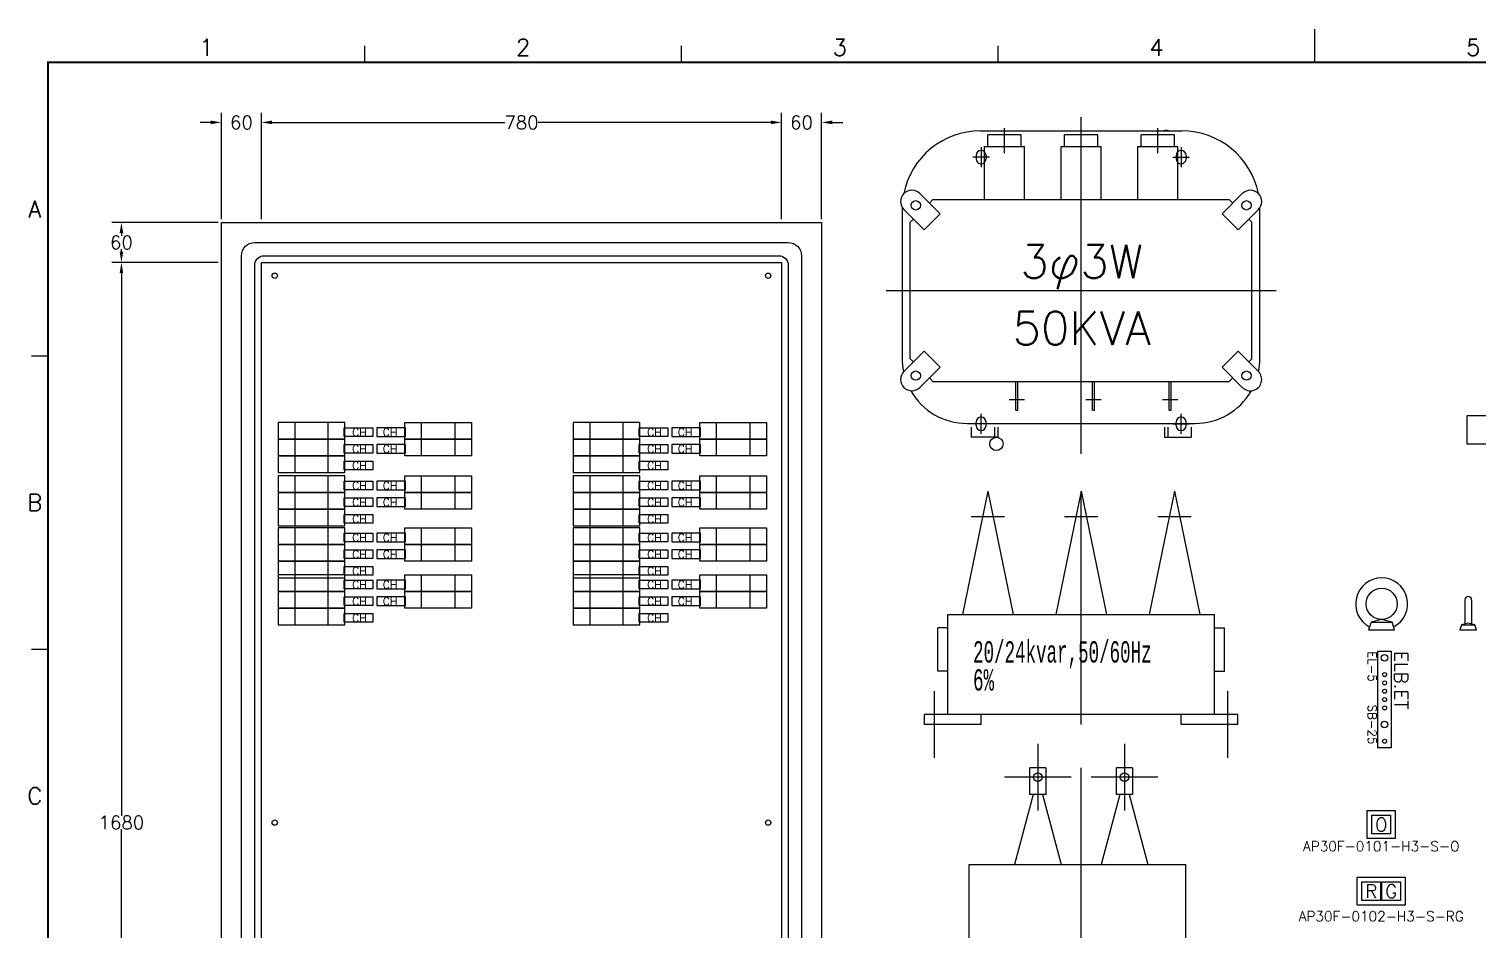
# Model space of a CAD drawing. Extents: x 150 to 4002, y -2 to 2690.
# Drawn here: x 171 to 2348, y 1336 to 2690 of the extents above; entities that cross this region are included whole.
import ezdxf
from ezdxf.enums import TextEntityAlignment as Align
from ezdxf.lldxf.tags import DXFTag

# ---------------------------------------------------------------- set-up
doc = ezdxf.new("R2010")
doc.units = 0
doc.header["$LTSCALE"] = 55
for name, color, linetype in [('10', 7, 'Continuous'), ('12', 7, 'Continuous'), ('16', 7, 'Continuous'), ('17', 7, 'Continuous'), ('S1', 4, 'Continuous'), ('SHEET', 4, 'Continuous'), ('ZOKU1', 3, 'Continuous')]:
    doc.layers.add(name, color=color, linetype=linetype)
doc.styles.add('H2', font='TXT', dxfattribs={"height": 20, "bigfont": 'BIGFONT'})
doc.styles.add('M0', font='TXT', dxfattribs={"bigfont": 'BIGFONT'})
doc.styles.get("Standard").update_dxf_attribs({"font": 'TXT', "height": 40, "bigfont": 'BIGFONT'})
doc.styles.add('STANDARD1', font='MONOTXT', dxfattribs={"bigfont": 'BIGFONT'})
tags = doc.linetypes.add('CENTERX2', pattern=[4, 2.5, -0.5, 0.5, -0.5]).pattern_tags.tags
tags[10:11] = [DXFTag(74, 4), DXFTag(75, 0), DXFTag(340, '0'), DXFTag(46, 1.0), DXFTag(50, 0.0), DXFTag(44, 0.0), DXFTag(45, 0.0)]
tags[8:9] = [DXFTag(74, 4), DXFTag(75, 0), DXFTag(340, '0'), DXFTag(46, 1.0), DXFTag(50, 0.0), DXFTag(44, 0.0), DXFTag(45, 0.0)]
tags[6:7] = [DXFTag(74, 4), DXFTag(75, 0), DXFTag(340, '0'), DXFTag(46, 1.0), DXFTag(50, 0.0), DXFTag(44, 0.0), DXFTag(45, 0.0)]
tags[4:5] = [DXFTag(74, 4), DXFTag(75, 0), DXFTag(340, '0'), DXFTag(46, 1.0), DXFTag(50, 0.0), DXFTag(44, 0.0), DXFTag(45, 0.0)]
tags = doc.linetypes.add('DASHDOT', pattern=[25.4, 12.7, -6.35, 0, -6.35]).pattern_tags.tags
tags[10:11] = [DXFTag(74, 4), DXFTag(75, 0), DXFTag(340, '0'), DXFTag(46, 1.0), DXFTag(50, 0.0), DXFTag(44, 0.0), DXFTag(45, 0.0)]
tags[8:9] = [DXFTag(74, 4), DXFTag(75, 0), DXFTag(340, '0'), DXFTag(46, 1.0), DXFTag(50, 0.0), DXFTag(44, 0.0), DXFTag(45, 0.0)]
tags[6:7] = [DXFTag(74, 4), DXFTag(75, 0), DXFTag(340, '0'), DXFTag(46, 1.0), DXFTag(50, 0.0), DXFTag(44, 0.0), DXFTag(45, 0.0)]
tags[4:5] = [DXFTag(74, 4), DXFTag(75, 0), DXFTag(340, '0'), DXFTag(46, 1.0), DXFTag(50, 0.0), DXFTag(44, 0.0), DXFTag(45, 0.0)]
tags = doc.linetypes.add('DASHED', pattern=[0.4, 0.2, -0.2]).pattern_tags.tags
tags[6:7] = [DXFTag(74, 4), DXFTag(75, 0), DXFTag(340, '0'), DXFTag(46, 1.0), DXFTag(50, 0.0), DXFTag(44, 0.0), DXFTag(45, 0.0)]
tags[4:5] = [DXFTag(74, 4), DXFTag(75, 0), DXFTag(340, '0'), DXFTag(46, 1.0), DXFTag(50, 0.0), DXFTag(44, 0.0), DXFTag(45, 0.0)]
doc.dimstyles.get("Standard").update_dxf_attribs({"dimscale": 80, "dimtxt": 0.25, "dimasz": 0.2, "dimexe": 0.18, "dimexo": 0.0625, "dimgap": 0, "dimtad": 0, "dimtih": 1, "dimtoh": 1, "dimdec": 0, "dimzin": 0, "dimdsep": 46, "dimtxsty": 'Standard', "dimcen": 0.09, "dimclrt": 2, "dimadec": 0, "dimazin": 0, "dimtfac": 1, "dimtdec": 0, "dimtofl": 0, "dimtmove": 2, "dimatfit": 3, "dimfxl": 1, "dimtolj": 1, "dimtzin": 0, "dimarcsym": 0})

# ---------------------------------------------------------------- blocks, each defined once
blk = doc.blocks.new('A3B')
at = {"layer": 'SHEET', "linetype": 'Continuous'}
for points in [[(2100, 2640), (2100, 2690)], [(675, 2640), (675, 2665)], [(1150, 2640), (1150, 2665)], [(1625, 2640), (1625, 2665)], [(175, 2200), (200, 2200)], [(175, 1760), (200, 1760)]]:
    blk.add_lwpolyline(points, dxfattribs=at)
at = {"layer": 'SHEET', "linetype": 'Continuous', "const_width": 3}
blk.add_lwpolyline([(200, 0), (200, 2640), (4000, 2640), (4000, 0)], close=True, dxfattribs=at)
blk.add_lwpolyline([(200, 2640), (200, 0)], dxfattribs=at)
at = {"layer": 'SHEET', "color": 2, "linetype": 'Continuous', "style": 'M0'}
for s, p in [('1', (437.5, 2650)), ('2', (912.5, 2650)), ('3', (1387.5, 2650)), ('4', (1862.5, 2650)), ('5', (2337.5, 2650)), ('A', (180, 2407.5)), ('B', (180, 1967.5)), ('C', (180, 1527.5))]:
    blk.add_text(s, height=25, dxfattribs=at).set_placement(p, align=Align.CENTER)
blk = doc.blocks.new('*D14')
at = {"layer": 'DEFPOINTS', "color": 0, "linetype": 'Continuous'}
for p in [(460, 2550), (460, 2400), (520, 2400)]:
    blk.add_point(p, dxfattribs=at)
at = {"layer": 'S1', "color": 0, "linetype": 'Continuous', "lineweight": -2}
for p, q in [((444, 2550), (428, 2550)), ((460, 2405), (460, 2564.4)), ((520, 2405), (520, 2564.4)), ((536, 2550), (552, 2550))]:
    blk.add_line(p, q, dxfattribs=at)
at = {"layer": 'S1', "color": 0, "linetype": 'Continuous'}
for points in [[(444, 2547.3), (444, 2552.7), (460, 2550)], [(536, 2552.7), (536, 2547.3), (520, 2550)]]:
    blk.add_solid(points, dxfattribs=at)
at = {"layer": 'S1', "color": 2, "linetype": 'Continuous', "insert": (490, 2550), "char_height": 20, "attachment_point": 5, "style": 'M0'}
blk.add_mtext('\\A1;60', dxfattribs=at)
blk = doc.blocks.new('*D15')
at = {"layer": 'DEFPOINTS', "color": 0, "linetype": 'Continuous'}
for p in [(1300, 2550), (520, 2400), (1300, 2400)]:
    blk.add_point(p, dxfattribs=at)
at = {"layer": 'S1', "color": 0, "linetype": 'Continuous', "lineweight": -2}
for p, q in [((520, 2405), (520, 2564.4)), ((536, 2550), (885, 2550)), ((1284, 2550), (935, 2550)), ((1300, 2405), (1300, 2564.4))]:
    blk.add_line(p, q, dxfattribs=at)
at = {"layer": 'S1', "color": 0, "linetype": 'Continuous'}
for points in [[(536, 2552.7), (536, 2547.3), (520, 2550)], [(1284, 2547.3), (1284, 2552.7), (1300, 2550)]]:
    blk.add_solid(points, dxfattribs=at)
at = {"layer": 'S1', "color": 2, "linetype": 'Continuous', "insert": (910, 2550), "char_height": 20, "attachment_point": 5, "style": 'M0'}
blk.add_mtext('\\A1;780', dxfattribs=at)
blk = doc.blocks.new('*D16')
at = {"layer": 'DEFPOINTS', "color": 0, "linetype": 'Continuous'}
for p in [(1360, 2550), (1300, 2400), (1360, 2400)]:
    blk.add_point(p, dxfattribs=at)
at = {"layer": 'S1', "color": 0, "linetype": 'Continuous', "lineweight": -2}
for p, q in [((1284, 2550), (1268, 2550)), ((1300, 2405), (1300, 2564.4)), ((1360, 2405), (1360, 2564.4)), ((1376, 2550), (1392, 2550))]:
    blk.add_line(p, q, dxfattribs=at)
at = {"layer": 'S1', "color": 0, "linetype": 'Continuous'}
for points in [[(1284, 2547.3), (1284, 2552.7), (1300, 2550)], [(1376, 2552.7), (1376, 2547.3), (1360, 2550)]]:
    blk.add_solid(points, dxfattribs=at)
at = {"layer": 'S1', "color": 2, "linetype": 'Continuous', "insert": (1330, 2550), "char_height": 20, "attachment_point": 5, "style": 'M0'}
blk.add_mtext('\\A1;60', dxfattribs=at)
blk = doc.blocks.new('*D17')
at = {"layer": 'DEFPOINTS', "color": 0, "linetype": 'Continuous'}
for p in [(310, 2400), (460, 2400), (460, 2340)]:
    blk.add_point(p, dxfattribs=at)
at = {"layer": 'S1', "color": 0, "linetype": 'Continuous', "lineweight": -2}
for p, q in [((455, 2400), (295.6, 2400)), ((310, 2384), (310, 2380)), ((310, 2356), (310, 2360)), ((455, 2340), (295.6, 2340))]:
    blk.add_line(p, q, dxfattribs=at)
at = {"layer": 'S1', "color": 0, "linetype": 'Continuous'}
for points in [[(312.7, 2384), (307.3, 2384), (310, 2400)], [(307.3, 2356), (312.7, 2356), (310, 2340)]]:
    blk.add_solid(points, dxfattribs=at)
at = {"layer": 'S1', "color": 2, "linetype": 'Continuous', "insert": (310, 2370), "char_height": 20, "attachment_point": 5, "style": 'M0'}
blk.add_mtext('\\A1;60', dxfattribs=at)
blk = doc.blocks.new('*D18')
at = {"layer": 'DEFPOINTS', "color": 0, "linetype": 'Continuous'}
for p in [(460, 2340), (310, 660), (460, 660)]:
    blk.add_point(p, dxfattribs=at)
at = {"layer": 'S1', "color": 0, "linetype": 'Continuous', "lineweight": -2}
for p, q in [((455, 2340), (295.6, 2340)), ((310, 2324), (310, 1510)), ((310, 676), (310, 1490)), ((455, 660), (295.6, 660))]:
    blk.add_line(p, q, dxfattribs=at)
at = {"layer": 'S1', "color": 0, "linetype": 'Continuous'}
for points in [[(312.7, 2324), (307.3, 2324), (310, 2340)], [(307.3, 676), (312.7, 676), (310, 660)]]:
    blk.add_solid(points, dxfattribs=at)
at = {"layer": 'S1', "color": 2, "linetype": 'Continuous', "insert": (310, 1500), "char_height": 20, "attachment_point": 5, "style": 'M0'}
blk.add_mtext('\\A1;1680', dxfattribs=at)
blk = doc.blocks.new('DMBHK1PL001')
at = {"layer": 'S1', "color": 4, "linetype": 'DASHED'}
blk.add_lwpolyline([(-45, 0), (-145, 0), (-145, -25), (-45, -25)], close=True, dxfattribs=at)
at = {"layer": 'S1', "color": 4, "linetype": 'Continuous'}
blk.add_lwpolyline([(-70, 0), (-120, 0), (-120, -25), (-70, -25)], close=True, dxfattribs=at)
blk = doc.blocks.new('CH-L2')
at = {"layer": 'S1', "color": 2, "linetype": 'Continuous'}
blk.add_lwpolyline([(-3, -6), (-3, -19), (-46, -19), (-46, -6)], close=True, dxfattribs=at)
at = {"layer": 'S1', "color": 4, "linetype": 'Continuous', "style": 'M0'}
blk.add_text('CH', height=12, dxfattribs=at).set_placement((-23, -18.6), align=Align.CENTER)
blk = doc.blocks.new('DMBHK1PR001')
at = {"layer": 'S1', "color": 4, "linetype": 'DASHED'}
blk.add_lwpolyline([(45, 0), (145, 0), (145, -25), (45, -25)], close=True, dxfattribs=at)
at = {"layer": 'S1', "color": 4, "linetype": 'Continuous'}
blk.add_lwpolyline([(70, 0), (120, 0), (120, -25), (70, -25)], close=True, dxfattribs=at)
blk = doc.blocks.new('CH-R2')
at = {"layer": 'S1', "color": 2, "linetype": 'Continuous'}
blk.add_lwpolyline([(3, -6), (3, -19), (46, -19), (46, -6)], close=True, dxfattribs=at)
at = {"layer": 'S1', "color": 4, "linetype": 'Continuous', "style": 'M0'}
blk.add_text('CH', height=12, dxfattribs=at).set_placement((23, -18.6), align=Align.CENTER)
blk = doc.blocks.new('DTRO3P050UM')
at = {"layer": '10', "color": 4, "linetype": 'Continuous'}
for p, q in [((-151.2, 240.3), (150.8, 240.3)), ((-140.2, 216.9), (-140.2, 234.4)), ((-90.2, 234.4), (-140.2, 234.4)), ((-90.2, 216.9), (-90.2, 234.4)), ((-25.2, 216.9), (-25.2, 234.4)), ((24.8, 234.4), (-25.2, 234.4)), ((24.8, 216.9), (24.8, 234.4)), ((139.8, 234.4), (89.8, 234.4)), ((89.8, 216.9), (89.8, 234.4)), ((139.8, 216.9), (139.8, 234.4)), ((-145.2, 137.2), (-145.2, 216.9)), ((-145.2, 216.9), (-85.2, 216.9)), ((-85.2, 137.2), (-85.2, 216.9)), ((-30.2, 137.2), (-30.2, 216.9)), ((-30.2, 216.9), (29.8, 216.9)), ((29.8, 137.2), (29.8, 216.9)), ((84.8, 216.9), (144.8, 216.9)), ((84.8, 137.2), (84.8, 216.9)), ((144.8, 137.2), (144.8, 216.9)), ((-211.6, 116), (-242, 146.4)), ((-222.5, 137.2), (-227.6, 132)), ((-222.5, 137.2), (222.1, 137.2)), ((211.2, 116), (241.6, 146.4)), ((222.1, 137.2), (227.3, 132)), ((-268.5, 123), (-268.5, -101.2)), ((-235.6, 91.9), (-266, 122.3)), ((-235.6, 91.9), (-211.6, 116)), ((235.3, 91.9), (211.2, 116)), ((235.3, 91.9), (265.7, 122.3)), ((268.1, -101.2), (268.1, 123)), ((-251.7, 108), (-256.5, 103.2)), ((-256.5, -101.4), (-256.5, 103.2)), ((251.4, 108), (256.1, 103.2)), ((256.1, -101.4), (256.1, 103.2)), ((-235.6, -90.1), (-266, -120.5)), ((-251.7, -106.2), (-256.5, -101.4)), ((-235.6, -90.1), (-211.6, -114.2)), ((235.3, -90.1), (211.2, -114.2)), ((235.3, -90.1), (265.7, -120.5)), ((251.4, -106.2), (256.1, -101.4)), ((-211.6, -114.2), (-242, -144.6)), ((-222.5, -135.4), (-227.6, -130.2)), ((211.2, -114.2), (241.6, -144.6)), ((222.1, -135.4), (227.3, -130.2)), ((-222.5, -135.4), (222.1, -135.4)), ((-98.2, -178.6), (-98.2, -135.4)), ((-95.2, -178.6), (-95.2, -135.4)), ((16.8, -178.6), (16.8, -135.4)), ((19.8, -178.6), (19.8, -135.4)), ((131.8, -178.6), (131.8, -135.4)), ((134.8, -178.6), (134.8, -135.4)), ((-98.2, -178.6), (-95.2, -178.6)), ((16.8, -178.6), (19.8, -178.6)), ((131.8, -178.6), (134.8, -178.6)), ((-171.2, -198.5), (170.8, -198.5)), ((-165.2, -204.1), (-165.2, -219.1)), ((-130.2, -204.1), (-130.2, -219.1)), ((-125.2, -204.1), (-125.2, -219.1)), ((124.8, -204.1), (124.8, -219.1)), ((129.8, -204.1), (129.8, -219.1)), ((164.8, -204.1), (164.8, -219.1)), ((-125.2, -219.1), (-165.2, -219.1)), ((124.8, -219.1), (164.8, -219.1))]:
    blk.add_line(p, q, dxfattribs=at)
for centre, radius in [((-248.2, 128.6), 7), ((247.9, 128.6), 7), ((-248.2, -126.8), 7), ((247.9, -126.8), 7), ((-127.2, -229.1), 10)]:
    blk.add_circle(centre, radius, dxfattribs=at)
for centre, radius, start, end in [((-151.2, 123), 117.3, 90, 168.5688), ((127.3, 230.9), 10, 70.0516, 109.9484), ((150.8, 123), 117.3, 11.4312, 90), ((-254, 134.3), 17, 45, 225), ((253.7, 134.3), 17, 315, 135), ((-151.2, 123), 117.3, 178.8366, 180), ((150.8, 123), 117.3, 0, 1.1634), ((-171.2, -101.2), 97.3, 180, 191.5168), ((170.8, -101.2), 97.3, 348.2821, 360), ((-254, -132.5), 17, 135, 315), ((253.7, -132.5), 17, 225, 45), ((-171.2, -101.2), 97.3, 209.7403, 270), ((170.8, -101.2), 97.3, 270, 329.7287)]:
    blk.add_arc(centre, radius, start, end, dxfattribs=at)
at = {"layer": '12', "color": 6, "linetype": 'CENTERX2'}
for p, q in [((-137.7, 200.9), (-162.7, 200.9)), ((-150.2, 215.9), (-150.2, 185.9)), ((137.3, 200.9), (162.3, 200.9)), ((149.8, 215.9), (149.8, 185.9)), ((-150.2, -214.1), (-150.2, -184.1)), ((149.8, -214.1), (149.8, -184.1)), ((-137.7, -199.1), (-162.7, -199.1)), ((137.3, -199.1), (162.3, -199.1))]:
    blk.add_line(p, q, dxfattribs=at)
at = {"layer": '12', "color": 6, "linetype": 'Continuous'}
for p, q in [((-157.7, 203.4), (-157.7, 198.4)), ((-142.7, 203.4), (-142.7, 198.4)), ((142.3, 203.4), (142.3, 198.4)), ((157.3, 203.4), (157.3, 198.4)), ((-157.7, -201.6), (-157.7, -196.6)), ((-142.7, -201.6), (-142.7, -196.6)), ((142.3, -201.6), (142.3, -196.6)), ((157.3, -201.6), (157.3, -196.6))]:
    blk.add_line(p, q, dxfattribs=at)
for centre, start, end in [((-150.2, 203.4), 0, 180), ((-150.2, 198.4), 180, 360), ((149.8, 203.4), 0, 180), ((149.8, 198.4), 180, 360), ((-150.2, -196.6), 0, 180), ((149.8, -196.6), 0, 180), ((-150.2, -201.6), 180, 360), ((149.8, -201.6), 180, 360)]:
    blk.add_arc(centre, 7.5, start, end, dxfattribs=at)
at = {"layer": '16', "color": 4, "linetype": 'CENTERX2'}
for p, q in [((-0.2, -244.1), (-0.2, 260.9)), ((-292.7, 0.9), (292.3, 0.9))]:
    blk.add_line(p, q, dxfattribs=at)
at = {"layer": '17', "color": 2, "linetype": 'CENTERX2'}
for p, q in [((-115.2, 206.9), (-115.2, 244.4)), ((-0.2, 206.9), (-0.2, 244.4)), ((114.8, 206.9), (114.8, 244.4)), ((-108.2, -162.6), (-85.2, -162.6)), ((6.8, -162.6), (29.8, -162.6)), ((121.8, -162.6), (144.8, -162.6))]:
    blk.add_line(p, q, dxfattribs=at)
at = {"color": 2, "linetype": 'Continuous', "style": 'M0'}
for s, p in [('3φ3W', (0.8, 19.4)), ('50KVA', (0.8, -80.6))]:
    blk.add_text(s, height=50, dxfattribs=at).set_placement(p, align=Align.CENTER)
blk = doc.blocks.new('DSC6020F')
at = {"color": 0, "linetype": 'Continuous'}
for p, q in [((-140, 350), (-178, 165)), ((-140, 350), (-102, 165)), ((0, 350), (-38, 165)), ((0, 350), (38, 165)), ((140, 350), (102, 165)), ((140, 350), (178, 165)), ((-200, 15), (-200, 165)), ((-200, 165), (200, 165)), ((200, 15), (200, 165)), ((-215, 80), (-215, 145)), ((-200, 145), (-215, 145)), ((200, 145), (215, 145)), ((215, 80), (215, 145)), ((-200, 80), (-215, 80)), ((200, 80), (215, 80)), ((235, 15), (-235, 15)), ((-235, 0), (-235, 15)), ((-150, 0), (-235, 0)), ((-150, 0), (-150, 15)), ((150, 0), (150, 15)), ((235, 0), (150, 0)), ((235, 0), (235, 15))]:
    blk.add_line(p, q, dxfattribs=at)
at = {"color": 0, "linetype": 'DASHDOT'}
for p, q in [((0, 0), (0, 350)), ((-165, 312), (-115, 312)), ((-25, 312), (25, 312)), ((115, 312), (165, 312)), ((-220, -50), (-220, 50)), ((220, -50), (220, 50))]:
    blk.add_line(p, q, dxfattribs=at)
at = {"color": 2, "linetype": 'Continuous', "style": 'STANDARD1', "width": 0.56875}
for s, p in [('20/24kvar,50/60Hz', (-162.2, 93)), ('6%', (-162.2, 51))]:
    blk.add_text(s, height=32, rotation=0, dxfattribs=at).set_placement(p)
blk = doc.blocks.new('OIL')
at = {"color": 2, "linetype": 'Continuous', "style": 'M0'}
blk.add_text('油冷', height=30, dxfattribs=at).set_placement((0, 0), align=Align.CENTER)
blk = doc.blocks.new('DSRO6075S')
at = {"color": 0, "linetype": 'DASHDOT'}
for p, q in [((-65, 861), (-65, 761)), ((65, 861), (65, 761)), ((-15, 811), (-115, 811)), ((0, 0), (0, 825)), ((115, 811), (15, 811)), ((-150, -50), (-150, 50)), ((150, -50), (150, 50))]:
    blk.add_line(p, q, dxfattribs=at)
at = {"color": 0, "linetype": 'Continuous'}
for p, q in [((-77, 785), (-77, 825)), ((-53, 825), (-77, 825)), ((-53, 825), (-53, 785)), ((77, 825), (53, 825)), ((53, 785), (53, 825)), ((77, 825), (77, 785)), ((-71.947, 785), (-100, 680)), ((-53, 785), (-77, 785)), ((-58.053, 785), (-30, 680)), ((58.053, 785), (30, 680)), ((77, 785), (53, 785)), ((71.947, 785), (100, 680)), ((-168, 40), (-168, 680)), ((-168, 680), (157, 680)), ((157, 40), (157, 680)), ((-170, 0), (-170, 40)), ((-170, 40), (170, 40)), ((170, 0), (170, 40)), ((-170, 0), (170, 0))]:
    blk.add_line(p, q, dxfattribs=at)
for centre in [(-65, 811), (65, 811)]:
    blk.add_circle(centre, 6.5, dxfattribs=at)
at = {"linetype": 'Continuous', "xscale": 0.5, "yscale": 0.5, "zscale": 0.5}
blk.add_blockref('OIL', (0, 50), dxfattribs=at)
at = {"color": 2, "linetype": 'Continuous', "style": 'STANDARD1', "width": 0.5875}
for s, p in [('75kvar,60Hz', (-150.9, 318)), ('6%', (-150.9, 266))]:
    blk.add_text(s, height=32, rotation=0.000003, dxfattribs=at).set_placement(p)
blk = doc.blocks.new('DAP301F004')
at = {"layer": 'S1', "color": 4, "linetype": 'Continuous'}
for points in [[(-21, 21), (21, 21), (21, -21), (-21, -21)], [(-14, 14), (14, 14), (14, -14), (-14, -14)]]:
    blk.add_lwpolyline(points, close=True, dxfattribs=at)
at = {"layer": 'ZOKU1', "color": 3, "linetype": 'Continuous', "style": 'M0'}
blk.add_attdef('T1', text='', height=15, dxfattribs=at).set_placement((0, -40), align=Align.CENTER)
blk = doc.blocks.new('DAP302F004')
at = {"layer": 'S1', "color": 4, "linetype": 'Continuous'}
for points in [[(-36, 21), (36, 21), (36, -21), (-36, -21)], [(-29, 14), (-1, 14), (-1, -14), (-29, -14)], [(1, 14), (29, 14), (29, -14), (1, -14)]]:
    blk.add_lwpolyline(points, close=True, dxfattribs=at)
at = {"layer": 'ZOKU1', "color": 3, "linetype": 'Continuous', "style": 'M0'}
blk.add_attdef('T1', text='', height=15, dxfattribs=at).set_placement((0, -45), align=Align.CENTER)
blk = doc.blocks.new('ELB5VT')
at = {"layer": 'S1', "linetype": 'DASHED'}
blk.add_lwpolyline([(10, 0), (10, -145), (-10, -145), (-10, 0), (-10, 0), (10, 0)], dxfattribs=at)
for centre, radius in [((0, -10), 5), ((0, -35), 3), ((0, -47.5), 3), ((0, -60), 3), ((0, -72.5), 3), ((0, -85), 3), ((0, -110), 5), ((0, -135), 3)]:
    blk.add_circle(centre, radius, dxfattribs=at)
at = {"color": 2, "linetype": 'DASHED', "style": 'H2'}
blk.add_text('ELB.ET', height=20, rotation=270, dxfattribs=at).set_placement((15, 0))
blk = doc.blocks.new('ZOKUS-T')
at = {"layer": 'ZOKU1', "color": 3, "linetype": 'Continuous', "style": 'M0'}
for tag, p in [('T2', (-45, 0)), ('T1', (-30, 0))]:
    blk.add_attdef(tag, p, '', height=13, rotation=270, dxfattribs=at)
blk = doc.blocks.new('RM20-F')
at = {"linetype": 'Continuous'}
for points in [[(0, 15.6), (-15.6, 11.7), (-19.5, 0), (19.5, 0), (15.6, 11.7), (0, 15.6)], [(-15.6, 11.7), (15.6, 11.7)]]:
    blk.add_lwpolyline(points, dxfattribs=at)
at = {"color": 2, "linetype": 'Continuous'}
blk.add_circle((0, 39), 23.4, dxfattribs=at)
blk.add_arc((0, 39), 39, 297.2868, 242.7897, dxfattribs=at)
blk = doc.blocks.new('RM16-S')
at = {"linetype": 'Continuous'}
for points in [[(-5, 45), (-5, 9.3)], [(5, 45), (5, 8.9)], [(0, 10), (-10, 7.5), (-12.5, 0), (12.5, 0), (10, 7.5), (0, 10)], [(-10, 7.5), (10, 7.5)]]:
    blk.add_lwpolyline(points, dxfattribs=at)
blk.add_arc((0, 45), 5, 0, 180, dxfattribs=at)

msp = doc.modelspace()

# ---------------------------------------------------------------- linework, layer by layer
at = {"layer": 'S1', "color": 4, "linetype": 'Continuous'}
for points in [[(460, 2400), (1360, 2400), (1360, 600), (460, 600)], [(2472, 2110), (2328, 2110), (2328, 2068), (2472, 2068)]]:
    msp.add_lwpolyline(points, close=True, dxfattribs=at)
for points in [[(510, 2370), (1310, 2370, -0.414213562), (1330, 2350), (1330, 650, -0.414213562), (1310, 630), (510, 630, -0.414213562), (490, 650), (490, 2350, -0.414213562)], [(524, 2350), (1296, 2350, -0.414213562), (1310, 2336), (1310, 664, -0.414213562), (1296, 650), (524, 650, -0.414213562), (510, 664), (510, 2336, -0.414213562)]]:
    msp.add_lwpolyline(points, format="xyb", close=True, dxfattribs=at)
at = {"layer": 'S1', "color": 2, "linetype": 'Continuous'}
msp.add_lwpolyline([(520, 2340), (1300, 2340), (1300, 660), (520, 660)], close=True, dxfattribs=at)
for centre in [(540, 2320), (1280, 2320), (540, 1500), (1280, 1500)]:
    msp.add_circle(centre, 4, dxfattribs=at)

# ---------------------------------------------------------------- block references
at = {"layer": 'S1', "color": 4, "linetype": 'Continuous'}
for name, p in [('A3B', (0, 0)), ('DMBHK1PL001', (690.001, 2100)), ('CH-L2', (690.001, 2098)), ('CH-R2', (690.001, 2098)), ('DMBHK1PR001', (690.001, 2100)), ('DMBHK1PL001', (1132.3122, 2100)), ('CH-L2', (1132.3122, 2098)), ('CH-R2', (1132.3122, 2098)), ('DMBHK1PR001', (1132.3122, 2100)), ('DMBHK1PL001', (690.001, 2075)), ('DMBHK1PR001', (690.001, 2075)), ('DMBHK1PL001', (1132.3122, 2075)), ('DMBHK1PR001', (1132.3122, 2075)), ('DMBHK1PL001', (690.001, 2050)), ('CH-L2', (690.001, 2073)), ('CH-R2', (690.001, 2073)), ('DMBHK1PL001', (1132.3122, 2050)), ('CH-L2', (1132.3122, 2073)), ('CH-R2', (1132.3122, 2073)), ('CH-L2', (690.001, 2048)), ('CH-L2', (1132.3122, 2048)), ('DMBHK1PL001', (690.001, 2019.9058)), ('CH-L2', (690.001, 2017.9058)), ('CH-R2', (690.001, 2017.9058)), ('DMBHK1PR001', (690.001, 2019.9058)), ('DMBHK1PL001', (1132.3122, 2019.9058)), ('CH-L2', (1132.3122, 2017.9058)), ('CH-R2', (1132.3122, 2017.9058)), ('DMBHK1PR001', (1132.3122, 2019.9058)), ('DMBHK1PL001', (690.001, 1994.9058)), ('CH-L2', (690.001, 1992.9058)), ('CH-R2', (690.001, 1992.9058)), ('DMBHK1PR001', (690.001, 1994.9058)), ('DMBHK1PL001', (1132.3122, 1994.9058)), ('CH-L2', (1132.3122, 1992.9058)), ('CH-R2', (1132.3122, 1992.9058)), ('DMBHK1PR001', (1132.3122, 1994.9058)), ('DMBHK1PL001', (690.001, 1969.9058)), ('CH-L2', (690.001, 1967.9058)), ('DMBHK1PL001', (1132.3122, 1969.9058)), ('CH-L2', (1132.3122, 1967.9058)), ('DMBHK1PL001', (690.001, 1941.8234)), ('DMBHK1PR001', (690.001, 1941.8234)), ('DMBHK1PL001', (1132.3122, 1941.8234)), ('DMBHK1PR001', (1132.3122, 1941.8234)), ('DMBHK1PL001', (690.001, 1916.8234)), ('CH-L2', (690.001, 1939.8234)), ('CH-R2', (690.001, 1939.8234)), ('DMBHK1PR001', (690.001, 1916.8234)), ('DMBHK1PL001', (1132.3122, 1916.8234)), ('CH-L2', (1132.3122, 1939.8234)), ('CH-R2', (1132.3122, 1939.8234)), ('DMBHK1PR001', (1132.3122, 1916.8234)), ('CH-L2', (690.001, 1914.8234)), ('CH-R2', (690.001, 1914.8234)), ('CH-L2', (1132.3122, 1914.8234)), ('CH-R2', (1132.3122, 1914.8234)), ('DMBHK1PL001', (690.001, 1891.8234)), ('DMBHK1PL001', (690.001, 1871.4285)), ('CH-L2', (690.001, 1889.8234)), ('DMBHK1PR001', (690.001, 1871.4285)), ('DMBHK1PL001', (1132.3122, 1891.8234)), ('DMBHK1PL001', (1132.3122, 1871.4285)), ('CH-L2', (1132.3122, 1889.8234)), ('DMBHK1PR001', (1132.3122, 1871.4285)), ('CH-L2', (690.001, 1869.4285)), ('CH-R2', (690.001, 1869.4285)), ('CH-L2', (1132.3122, 1869.4285)), ('CH-R2', (1132.3122, 1869.4285)), ('RM20-F', (2200, 1789)), ('DMBHK1PL001', (690.001, 1846.4285)), ('CH-L2', (690.001, 1844.4285)), ('CH-R2', (690.001, 1844.4285)), ('DMBHK1PR001', (690.001, 1846.4285)), ('DMBHK1PL001', (1132.3122, 1846.4285)), ('CH-L2', (1132.3122, 1844.4285)), ('CH-R2', (1132.3122, 1844.4285)), ('DMBHK1PR001', (1132.3122, 1846.4285)), ('RM16-S', (2330, 1789)), ('DMBHK1PL001', (690.001, 1821.4285)), ('CH-L2', (690.001, 1819.4285)), ('DMBHK1PL001', (1132.3122, 1821.4285)), ('CH-L2', (1132.3122, 1819.4285)), ('ELB5VT', (2204.4427, 1757.0236))]:
    msp.add_blockref(name, p, dxfattribs=at)
at = {"layer": 'S1', "color": 2, "linetype": 'Continuous'}
for name, p in [('DTRO3P050UM', (1749.4427, 2297.0236)), ('DSC6020F', (1749.4427, 1647.0236)), ('DSRO6075S', (1749.4427, 757.0236))]:
    msp.add_blockref(name, p, dxfattribs=at)
at = {"layer": 'S1', "color": 4, "linetype": 'Continuous'}
ref = msp.add_blockref('ZOKUS-T', (2209.4427, 1757.0236), dxfattribs=at)
ref.add_attrib('T1', 'EL-5', (2179.4427, 1757.0236), dxfattribs={"layer": 'ZOKU1', "color": 3, "linetype": 'Continuous', "height": 13, "rotation": 270, "style": 'M0'})
ref = msp.add_blockref('ZOKUS-T', (2209.4427, 1677.0236), dxfattribs=at)
ref.add_attrib('T1', 'SB-25', (2179.4427, 1677.0236), dxfattribs={"layer": 'ZOKU1', "color": 3, "linetype": 'Continuous', "height": 13, "rotation": 270, "style": 'M0'})
at = {"layer": 'S1', "color": 2, "linetype": 'Continuous'}
ref = msp.add_blockref('DAP301F004', (2199.4427, 1497.0236), dxfattribs=at)
ref.add_attrib('T1', 'AP30F-0101-H3-S-O', dxfattribs={"layer": 'ZOKU1', "color": 3, "linetype": 'Continuous', "height": 15, "style": 'M0'}).set_placement((2199.4427, 1457.0236), align=Align.CENTER)
at = {"layer": 'S1', "color": 4, "linetype": 'Continuous'}
ref = msp.add_blockref('DAP302F004', (2199.4427, 1397.0236), dxfattribs=at)
ref.add_attrib('T1', 'AP30F-0102-H3-S-RG', dxfattribs={"layer": 'ZOKU1', "color": 3, "linetype": 'Continuous', "height": 15, "style": 'M0'}).set_placement((2199.4427, 1352.0236), align=Align.CENTER)

# ---------------------------------------------------------------- texts
at = {"layer": 'S1', "color": 2, "linetype": 'Continuous', "style": 'M0'}
for s, p in [('O', (2199.4427, 1497.0236)), ('R', (2184.4427, 1397.0236)), ('G', (2214.4427, 1397.0236))]:
    msp.add_text(s, height=20, dxfattribs=at).set_placement(p, align=Align.MIDDLE)

# ---------------------------------------------------------------- dimensions: what is measured, and where the dimension line sits
at = {"layer": 'S1', "color": 2, "linetype": 'Continuous'}
for base, p1, p2, picture, middle in [((460, 2550), (520, 2400), (460, 2400), '*D14', (490, 2550)), ((1300, 2550), (520, 2400), (1300, 2400), '*D15', (910, 2550)), ((1360, 2550), (1300, 2400), (1360, 2400), '*D16', (1330, 2550))]:
    dim = msp.add_linear_dim(base=base, p1=p1, p2=p2, dimstyle='Standard', override={"dimgap": 0.0001, "dimdec": 3, "dimzin": 8, "dimtxsty": 'M0', "dimadec": 3, "dimazin": 2, "dimtdec": 3, "dimtmove": 0, "dimatfit": 1}, dxfattribs=at)
    dim.commit()
    dim.dimension.update_dxf_attribs({"geometry": picture, "text_midpoint": middle})
for base, p2, picture, middle in [((310, 2400), (460, 2400), '*D17', (310, 2370)), ((310, 660), (460, 660), '*D18', (310, 1500))]:
    dim = msp.add_linear_dim(base=base, p1=(460, 2340), p2=p2, angle=90, dimstyle='Standard', override={"dimgap": 0.0001, "dimdec": 3, "dimzin": 8, "dimtxsty": 'M0', "dimadec": 3, "dimazin": 2, "dimtdec": 3, "dimtmove": 0, "dimatfit": 1}, dxfattribs=at)
    dim.commit()
    dim.dimension.update_dxf_attribs({"geometry": picture, "text_midpoint": middle})

doc.saveas('drawing.dxf')
